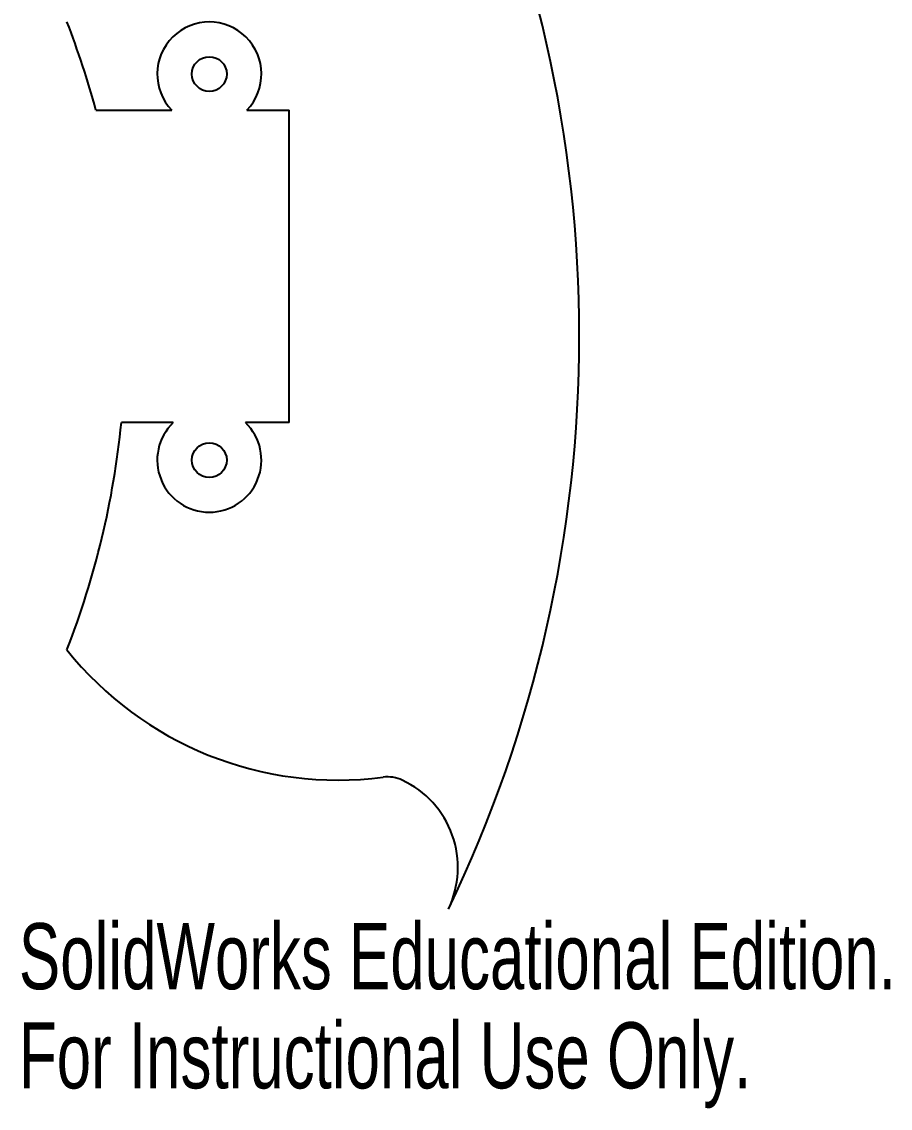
# Model space of a CAD drawing. Header units: inches. Extents: x -3.18 to 1.88, y -2.18 to 2.79.
# Drawn here: x -3.169 to -0.669, y -2.184 to 0.945 of the extents above; entities that cross this region are included whole.
import ezdxf

# ---------------------------------------------------------------- set-up
doc = ezdxf.new("R2010")
doc.units = ezdxf.units.IN
doc.header["$MEASUREMENT"] = 0
doc.styles.add('SLDTEXTSTYLE0', font='TXT', dxfattribs={"width": 0.7})

msp = doc.modelspace()

# ---------------------------------------------------------------- linework, layer by layer
at = {"color": 7, "linetype": 'Continuous'}
for p, q in [((-2.9559, 0.6908), (-2.7374, 0.6908)), ((-2.5212, 0.6908), (-2.3993, 0.6908)), ((-2.3993, -0.2092), (-2.3993, 0.6908)), ((-2.7334, -0.2092), (-2.8824, -0.2092)), ((-2.3993, -0.2092), (-2.5252, -0.2092))]:
    msp.add_line(p, q, dxfattribs=at)
for centre in [(-2.6293, 0.7948), (-2.6293, -0.3172)]:
    msp.add_circle(centre, 0.05, dxfattribs=at)
for centre, radius, start, end in [((-5.3699, 0.0408), 3.8058, 334.2857, 25.7143), ((-5.3699, 0.0408), 2.5, 15.0701, 21.2143), ((-2.6293, 0.7948), 0.15, 316.1054, 223.8946), ((-5.3699, 0.0408), 2.5, 338.7857, 354.2608), ((-2.6293, -0.3172), 0.15, 133.9455, 46.0545), ((-2.2587, -0.2388), 1, 218.6834, 277.4564), ((-2.1159, -1.3295), 0.1, 65.0192, 97.4564), ((-2.1908, -1.4902), 0.2772, 334.2857, 65.0192)]:
    msp.add_arc(centre, radius, start, end, dxfattribs=at)

# ---------------------------------------------------------------- texts
at = {"color": 7, "linetype": 'Continuous', "char_height": 0.1903, "attachment_point": 1, "style": 'SLDTEXTSTYLE0'}
for s, insert in [('SolidWorks Educational Edition.', (-3.1775, -1.6506)), ('For Instructional Use Only.', (-3.1775, -1.9361))]:
    msp.add_mtext(s, dxfattribs=dict(at, insert=insert))

doc.saveas('drawing.dxf')
